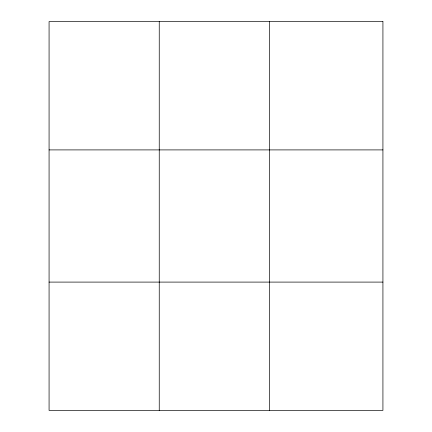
<?xml version="1.0" encoding="UTF-8"?>
<svg xmlns="http://www.w3.org/2000/svg" width="432" height="432" viewBox="0 0 432 432"><rect width="100%" height="100%" fill="white"/><g stroke="black" fill="none" stroke-linecap="round" stroke-linejoin="round"><path stroke-width="0.65" d="M159.246 21.6L159.246 410.4M269.417 21.6L269.417 410.4M49.075 149.904L382.925 149.904M49.075 282.096L382.925 282.096M382.925 21.6L382.925 410.4L49.075 410.4L49.075 21.6L382.925 21.6"/></g></svg>
